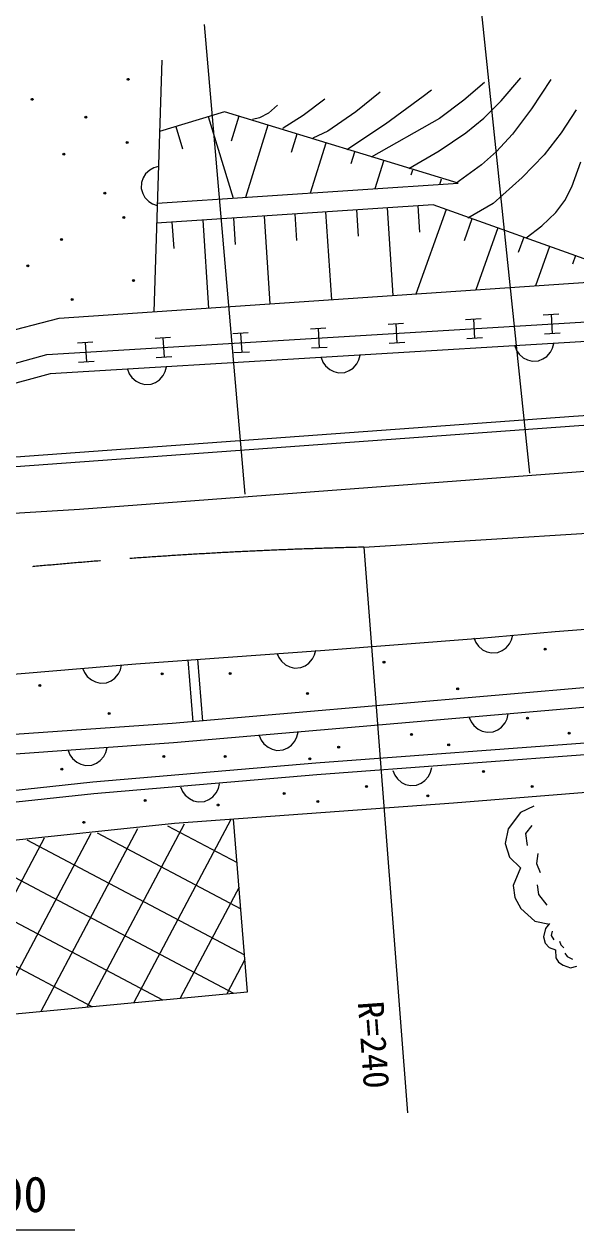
# Model space of a CAD drawing. Units: millimetres, scale not verified. Extents: x 40000 to 680000, y 20000 to 380000.
# Drawn here: x 184823 to 213070, y 257945 to 319728 of the extents above; entities that cross this region are included whole.
import ezdxf
from ezdxf.enums import TextEntityAlignment as Align

# ---------------------------------------------------------------- set-up
doc = ezdxf.new("R2010")
doc.units = ezdxf.units.MM
doc.header["$LTSCALE"] = 1000
doc.linetypes.add('CHAIN', pattern=[18.5, 12, -1.5, 3.5, -1.5])
for name, color, linetype, lineweight in [('M-BGD', 7, 'Continuous', 25), ('M-BGD-EXST', 7, 'Continuous', 25), ('M-BMK', 2, 'CHAIN', 13), ('M-STR-HTXT', 7, 'Continuous', 13), ('M-STR-STRC', 7, 'Continuous', 25)]:
    doc.layers.add(name, color=color, linetype=linetype, lineweight=lineweight)
doc.styles.add('ＭＳ ゴシック', font='')
doc.styles.get('ＭＳ ゴシック').set_extended_font_data('MS Gothic')

msp = doc.modelspace()

# ---------------------------------------------------------------- linework, layer by layer
at = {"layer": 'M-BGD'}
for p, q in [((191867, 317876), (191464, 304985)), ((195083, 315241), (191753, 314233)), ((207052, 311579), (195083, 315241)), ((192586, 314485), (192931, 313345)), ((194250, 314989), (195517, 310804)), ((195823, 315011), (195424, 313728)), ((197302, 314550), (196149, 310846)), ((198782, 314089), (198489, 313149)), ((200262, 313629), (199464, 311064)), ((201742, 313168), (201555, 312570)), ((203221, 312707), (202778, 311283)), ((191045, 312050), (190919, 311854)), ((191251, 312244), (191045, 312050)), ((191455, 312357), (191251, 312244)), ((191697, 312430), (191455, 312357)), ((204701, 312247), (204621, 311990)), ((190831, 311616), (190821, 311297)), ((190919, 311854), (190831, 311616)), ((191638, 310548), (207052, 311579)), ((206181, 311786), (206092, 311501)), ((190821, 311297), (190894, 311054)), ((190894, 311054), (191007, 310851)), ((191007, 310851), (191201, 310644)), ((191201, 310644), (191397, 310518)), ((191397, 310518), (191635, 310431)), ((205764, 310467), (191606, 309530)), ((201832, 310207), (201921, 308858)), ((203405, 310311), (203702, 305819)), ((206427, 310230), (204880, 305899)), ((204978, 310415), (205067, 309068)), ((216363, 306682), (205764, 310467)), ((192393, 309583), (192483, 308228)), ((193966, 309687), (194264, 305176)), ((195539, 309791), (195629, 308438)), ((197112, 309895), (197410, 305390)), ((198685, 309999), (198775, 308648)), ((200259, 310103), (200556, 305605)), ((207752, 309757), (207349, 308631)), ((209076, 309284), (207942, 306108)), ((210401, 308811), (210123, 308031)), ((211726, 308338), (211004, 306317)), ((213051, 307865), (212896, 307432)), ((186623, 304655), (216363, 306682)), ((163126, 298635), (186623, 304655)), ((185992, 302799), (225748, 305204)), ((207428, 304597), (208227, 304645)), ((207827, 304621), (207888, 303623)), ((211404, 304837), (212202, 304886)), ((211803, 304861), (211863, 303863)), ((225812, 304206), (186155, 301807)), ((199477, 304116), (200275, 304164)), ((199876, 304140), (199936, 303142)), ((203452, 304356), (204251, 304405)), ((203852, 304380), (203912, 303382)), ((187550, 303394), (188348, 303443)), ((187949, 303418), (188010, 302420)), ((191526, 303635), (192324, 303683)), ((191925, 303659), (191985, 302661)), ((195501, 303875), (196300, 303924)), ((195900, 303899), (195961, 302901)), ((204311, 303406), (203513, 303358)), ((208287, 303647), (207488, 303599)), ((212263, 303887), (211464, 303839)), ((211873, 303122), (211939, 303367)), ((163430, 296657), (185992, 302799)), ((196360, 302925), (195562, 302877)), ((200336, 303166), (199537, 303118)), ((201959, 302523), (202024, 302767)), ((209942, 303246), (210037, 303011)), ((210037, 303011), (210168, 302819)), ((210168, 302819), (210380, 302631)), ((211578, 302704), (211765, 302916)), ((211765, 302916), (211873, 303122)), ((188409, 302444), (187610, 302396)), ((192384, 302685), (191586, 302637)), ((192045, 301923), (192110, 302167)), ((200028, 302646), (200122, 302412)), ((200122, 302412), (200254, 302219)), ((200254, 302219), (200466, 302032)), ((201664, 302104), (201851, 302316)), ((201851, 302316), (201959, 302523)), ((210380, 302631), (210587, 302524)), ((210587, 302524), (210831, 302458)), ((210831, 302458), (211151, 302478)), ((211151, 302478), (211386, 302572)), ((211386, 302572), (211578, 302704)), ((186155, 301807), (165484, 296179)), ((190114, 302047), (190208, 301812)), ((190208, 301812), (190340, 301620)), ((190340, 301620), (190552, 301432)), ((191557, 301373), (191750, 301504)), ((191750, 301504), (191937, 301716)), ((191937, 301716), (192045, 301923)), ((200466, 302032), (200673, 301924)), ((200673, 301924), (200917, 301859)), ((200917, 301859), (201237, 301878)), ((201237, 301878), (201471, 301972)), ((201471, 301972), (201664, 302104)), ((190552, 301432), (190759, 301324)), ((190759, 301324), (191003, 301259)), ((191003, 301259), (191322, 301278)), ((191322, 301278), (191557, 301373)), ((212943, 299648), (222813, 300319)), ((212978, 299149), (222822, 299819)), ((163102, 295504), (212978, 299149)), ((163526, 296036), (212943, 299648)), ((212003, 288599), (223979, 289519)), ((208177, 288268), (212003, 288599)), ((199994, 287635), (208177, 288268)), ((207850, 288278), (207948, 288045)), ((207948, 288045), (208083, 287854)), ((209495, 287762), (209679, 287977)), ((209679, 287977), (209783, 288186)), ((209783, 288186), (209844, 288431)), ((190535, 286942), (199994, 287635)), ((197762, 287501), (197860, 287268)), ((199591, 287201), (199695, 287409)), ((199695, 287409), (199756, 287655)), ((208083, 287854), (208298, 287670)), ((208298, 287670), (208507, 287566)), ((208507, 287566), (208752, 287505)), ((208752, 287505), (209071, 287529)), ((209071, 287529), (209304, 287627)), ((209304, 287627), (209495, 287762)), ((181965, 286221), (190535, 286942)), ((187819, 286731), (187918, 286498)), ((189752, 286640), (189814, 286885)), ((224672, 286688), (192395, 283894)), ((193481, 283976), (193217, 287148)), ((193979, 284018), (193715, 287190)), ((197860, 287268), (197995, 287078)), ((197995, 287078), (198210, 286894)), ((198210, 286894), (198419, 286789)), ((198419, 286789), (198664, 286728)), ((198664, 286728), (198983, 286753)), ((198983, 286753), (199216, 286851)), ((199216, 286851), (199406, 286986)), ((199406, 286986), (199591, 287201)), ((300145, 287284), (206797, 279816)), ((187918, 286498), (188053, 286308)), ((188053, 286308), (188268, 286124)), ((188268, 286124), (188476, 286019)), ((189041, 285983), (189274, 286081)), ((189274, 286081), (189464, 286216)), ((189464, 286216), (189648, 286431)), ((189648, 286431), (189752, 286640)), ((188476, 286019), (188722, 285958)), ((188722, 285958), (189041, 285983)), ((224750, 285691), (192473, 282897)), ((199752, 281880), (242674, 285081)), ((199800, 281282), (242721, 284482)), ((207615, 284208), (207716, 283975)), ((209549, 284134), (209608, 284380)), ((192395, 283894), (183578, 283273)), ((207716, 283975), (207852, 283786)), ((207852, 283786), (208069, 283604)), ((208069, 283604), (208278, 283502)), ((209076, 283571), (209264, 283708)), ((209264, 283708), (209446, 283924)), ((209446, 283924), (209549, 284134)), ((196856, 283276), (196956, 283044)), ((196956, 283044), (197093, 282855)), ((198505, 282777), (198687, 282993)), ((198687, 282993), (198790, 283203)), ((198790, 283203), (198849, 283449)), ((208278, 283502), (208524, 283443)), ((208524, 283443), (208843, 283471)), ((208843, 283471), (209076, 283571)), ((192473, 282897), (183670, 282277)), ((187074, 282517), (187171, 282283)), ((188900, 282204), (189006, 282412)), ((189006, 282412), (189069, 282657)), ((197093, 282855), (197310, 282673)), ((197310, 282673), (197519, 282571)), ((197519, 282571), (197765, 282512)), ((197765, 282512), (198084, 282539)), ((198084, 282539), (198316, 282640)), ((198316, 282640), (198505, 282777)), ((187171, 282283), (187304, 282092)), ((187304, 282092), (187518, 281906)), ((187518, 281906), (187726, 281801)), ((187726, 281801), (187971, 281738)), ((187971, 281738), (188290, 281760)), ((188290, 281760), (188524, 281857)), ((188340, 280906), (199752, 281880)), ((188524, 281857), (188715, 281991)), ((188715, 281991), (188900, 282204)), ((188398, 280308), (199800, 281282)), ((203698, 281484), (203796, 281251)), ((203796, 281251), (203931, 281061)), ((205342, 280968), (205526, 281183)), ((205526, 281183), (205630, 281392)), ((205630, 281392), (205692, 281637)), ((173648, 279305), (188340, 280906)), ((192833, 280649), (192931, 280416)), ((194662, 280348), (194766, 280557)), ((194766, 280557), (194827, 280802)), ((203931, 281061), (204146, 280877)), ((204146, 280877), (204354, 280772)), ((204354, 280772), (204600, 280711)), ((204600, 280711), (204919, 280735)), ((204919, 280735), (205152, 280833)), ((205152, 280833), (205342, 280968)), ((173730, 278710), (188398, 280308)), ((192931, 280416), (193066, 280226)), ((193066, 280226), (193281, 280042)), ((193281, 280042), (193490, 279937)), ((193490, 279937), (193735, 279876)), ((193735, 279876), (194054, 279901)), ((194054, 279901), (194287, 279999)), ((194287, 279999), (194478, 280134)), ((194478, 280134), (194662, 280348)), ((206797, 279816), (192515, 278767)), ((210229, 279324), (209598, 278503)), ((210923, 279662), (210229, 279324)), ((192515, 278767), (176268, 277064)), ((193015, 278737), (188054, 269367)), ((195404, 278976), (190436, 269591)), ((192160, 278651), (195726, 276764)), ((196260, 270140), (195547, 278990)), ((210808, 278662), (210493, 278251)), ((188236, 278259), (183290, 268918)), ((190625, 278498), (185672, 269142)), ((188564, 278292), (195917, 274400)), ((209598, 278503), (209452, 277745)), ((210493, 278251), (210572, 277647)), ((185847, 278021), (180909, 268694)), ((181372, 277574), (195542, 270072)), ((184968, 277933), (196107, 272036)), ((209452, 277745), (209668, 277035)), ((177776, 277215), (191913, 269730)), ((209668, 277035), (210232, 276494)), ((211120, 277226), (211063, 276727)), ((174309, 276787), (188284, 269388)), ((210232, 276494), (209859, 275584)), ((211063, 276727), (211247, 276259)), ((209859, 275584), (209939, 274979)), ((211085, 275622), (211149, 275138)), ((195828, 275502), (192817, 269815)), ((209939, 274979), (210261, 274406)), ((211149, 275138), (211591, 274581)), ((210261, 274406), (210961, 273760)), ((210961, 273760), (211718, 273614)), ((211508, 273393), (211414, 272962)), ((211714, 273649), (211508, 273393)), ((211851, 273243), (211804, 273027)), ((211414, 272962), (211495, 272643)), ((211495, 272643), (211707, 272409)), ((211804, 273027), (211945, 272809)), ((212232, 272746), (212301, 272543)), ((212301, 272543), (212457, 272396)), ((211707, 272409), (212023, 272302)), ((212023, 272302), (212045, 271884)), ((212045, 271884), (212186, 271665)), ((212510, 272121), (212623, 271946)), ((212623, 271946), (212895, 271812)), ((196127, 271792), (195199, 270040)), ((212186, 271665), (212414, 271503)), ((212414, 271503), (212801, 271381)), ((212801, 271381), (213120, 271462)), ((176529, 268281), (196260, 270140))]:
    msp.add_line(p, q, dxfattribs=at)
for points in [[(204521, 312330), (206079, 313235), (207437, 314153), (208365, 314917), (209245, 315794), (210248, 316973)], [(201349, 313297), (203322, 314613), (205257, 316032), (205682, 316354)], [(208391, 316741), (207331, 315824), (206080, 314890), (202587, 312910)], [(211796, 316896), (210806, 315393), (209823, 314093), (209011, 313206), (208237, 312512), (206920, 311556)], [(200226, 315890), (199111, 315043), (198089, 314398), (198060, 314381)], [(203051, 316238), (201803, 315237), (200374, 314250), (199607, 313878)], [(197789, 315580), (197337, 315170), (196868, 314931), (196512, 314845)], [(213079, 315337), (212319, 314157), (211452, 313029), (210324, 311869), (208834, 310531), (207540, 309784)], [(210518, 308774), (211321, 309388), (212043, 310073), (212497, 310686), (212870, 311399), (213327, 312679)]]:
    msp.add_lwpolyline(points, dxfattribs=at)
for centre, radius in [((190145, 316900), 50), ((190145, 316900), 30), ((190145, 316900), 10), ((185231, 315874), 50), ((185231, 315874), 30), ((185231, 315874), 10), ((187985, 314956), 50), ((187985, 314956), 30), ((187985, 314956), 10), ((190091, 313660), 50), ((190091, 313660), 30), ((190091, 313660), 10), ((186851, 313066), 50), ((186851, 313066), 30), ((186851, 313066), 10), ((188957, 311068), 50), ((188957, 311068), 30), ((188957, 311068), 10), ((189929, 309826), 50), ((189929, 309826), 30), ((189929, 309826), 10), ((186743, 308692), 50), ((186743, 308692), 30), ((186743, 308692), 10), ((185015, 307342), 50), ((185015, 307342), 30), ((185015, 307342), 10), ((190415, 306586), 50), ((190415, 306586), 30), ((190415, 306586), 10), ((187283, 305614), 50), ((187283, 305614), 30), ((187283, 305614), 10), ((211492, 287706), 50), ((211492, 287706), 30), ((211492, 287706), 10), ((203247, 287029), 50), ((203247, 287029), 30), ((203247, 287029), 10), ((191894, 286438), 50), ((191894, 286438), 30), ((191894, 286438), 10), ((195364, 286448), 50), ((195364, 286448), 30), ((195364, 286448), 10), ((185630, 285844), 50), ((185630, 285844), 30), ((185630, 285844), 10), ((199329, 285433), 50), ((199329, 285433), 30), ((199329, 285433), 10), ((207019, 285674), 50), ((207019, 285674), 30), ((207019, 285674), 10), ((189170, 284408), 50), ((189170, 284408), 30), ((189170, 284408), 10), ((210589, 284163), 50), ((210589, 284163), 30), ((210589, 284163), 10), ((204660, 283333), 50), ((204660, 283333), 30), ((204660, 283333), 10), ((212724, 283392), 50), ((212724, 283392), 30), ((212724, 283392), 10), ((200925, 282680), 50), ((200925, 282680), 30), ((200925, 282680), 10), ((206558, 282799), 50), ((206558, 282799), 30), ((206558, 282799), 10), ((191973, 282206), 50), ((191973, 282206), 30), ((191973, 282206), 10), ((195115, 282206), 50), ((195115, 282206), 30), ((195115, 282206), 10), ((199443, 282087), 50), ((199443, 282087), 30), ((199443, 282087), 10), ((186756, 281554), 50), ((186756, 281554), 30), ((186756, 281554), 10), ((208336, 281435), 50), ((208336, 281435), 30), ((208336, 281435), 10), ((202348, 280665), 50), ((202348, 280665), 30), ((202348, 280665), 10), ((210827, 280665), 50), ((210827, 280665), 30), ((210827, 280665), 10), ((191024, 279953), 50), ((191024, 279953), 30), ((191024, 279953), 10), ((198139, 280309), 50), ((198139, 280309), 30), ((198139, 280309), 10), ((199858, 279894), 50), ((199858, 279894), 30), ((199858, 279894), 10), ((205491, 280190), 50), ((205491, 280190), 30), ((205491, 280190), 10), ((194760, 279716), 50), ((194760, 279716), 30), ((194760, 279716), 10), ((187882, 278827), 50), ((187882, 278827), 30), ((187882, 278827), 10)]:
    msp.add_circle(centre, radius, dxfattribs=at)
at = {"layer": 'M-BGD-EXST'}
for p, q in [((210718, 296723), (208146, 321365)), ((194042, 319705), (196116, 295645))]:
    msp.add_line(p, q, dxfattribs=at)
at = {"layer": 'M-BMK'}
msp.add_line((202217, 292926), (271208, 297237), dxfattribs=at)
msp.add_arc((207985, 50732), 242263, 91.36438, 113.78674, dxfattribs=at)
at = {"layer": 'M-STR-HTXT'}
for p, q in [((202217, 292926), (204458, 263944)), ((166729, 257945), (187417, 257945))]:
    msp.add_line(p, q, dxfattribs=at)
at = {"layer": 'M-STR-STRC'}
for p, q in [((187651, 294873), (231984, 298223)), ((174492, 294085), (187651, 294873))]:
    msp.add_line(p, q, dxfattribs=at)

# ---------------------------------------------------------------- texts
at = {"layer": 'M-STR-HTXT', "style": 'ＭＳ ゴシック'}
msp.add_text('R=240', height=1320, rotation=274.1, dxfattribs=at).set_placement((202725, 267426), align=Align.MIDDLE_CENTER)
msp.add_text('ヒューム管Φ600', height=1833, dxfattribs=at).set_placement((176907, 259772), align=Align.MIDDLE_CENTER)

doc.saveas('drawing.dxf')
